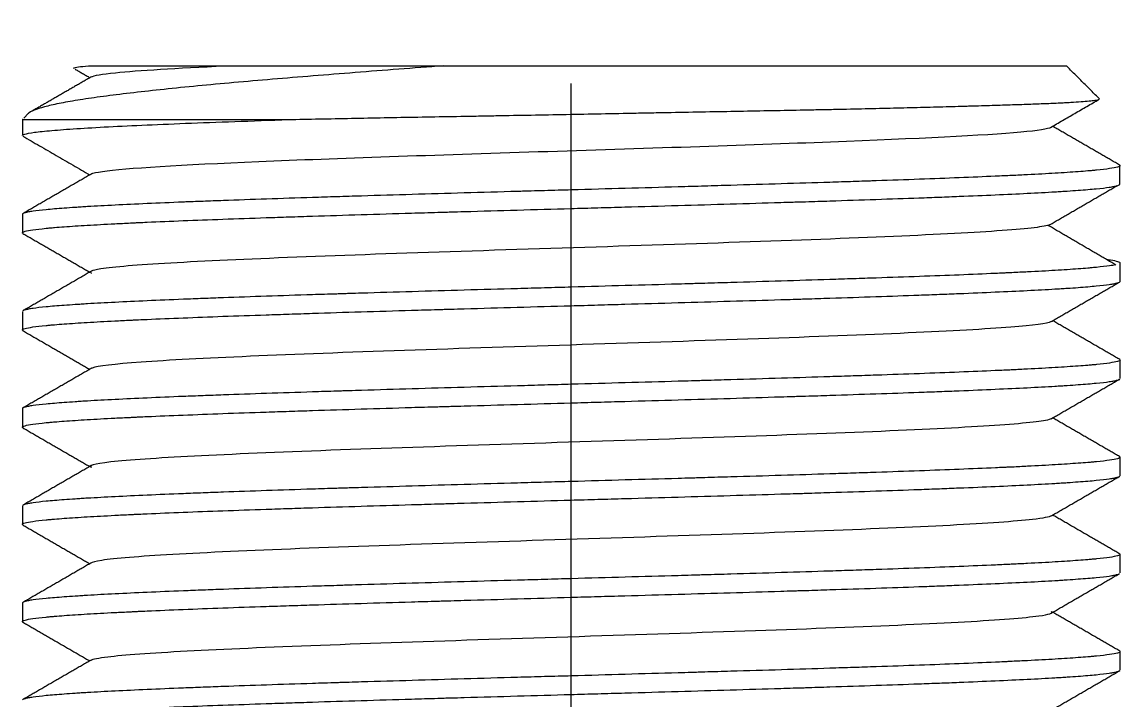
# Model space of a CAD drawing. Header units: millimetres. Extents: x 17655 to 18496, y 1152 to 1747.
# Drawn here: x 17805.51 to 17826.02, y 1493.1 to 1505.75 of the extents above; entities that cross this region are included whole.
import ezdxf

# ---------------------------------------------------------------- set-up
doc = ezdxf.new("R2010")
doc.units = ezdxf.units.MM
doc.linetypes.add('CENTERX2', pattern=[20.32, 12.7, -2.54, 2.54, -2.54])
doc.layers.add('CENTER', color=1, linetype='CENTERX2')

msp = doc.modelspace()

# ---------------------------------------------------------------- linework, layer by layer
for p, q in [((17805.639, 1504.051), (17805.547, 1503.959)), ((17805.522, 1503.934), (17805.522, 1503.634))]:
    msp.add_line(p, q)
for points, knots in [([(17813.379, 1504.935), (17813.101, 1504.914), (17812.548, 1504.872), (17811.735, 1504.81), (17810.946, 1504.747), (17810.187, 1504.685), (17809.466, 1504.622), (17808.788, 1504.56), (17808.161, 1504.497), (17807.591, 1504.435), (17807.083, 1504.372), (17806.642, 1504.31), (17806.274, 1504.247), (17805.981, 1504.185), (17805.768, 1504.122), (17805.668, 1504.074), (17805.635, 1504.047), (17805.628, 1504.04)], [0, 0, 0, 0, 0.069904, 0.139809, 0.209713, 0.279618, 0.349522, 0.419427, 0.489331, 0.559235, 0.62914, 0.699044, 0.768949, 0.838853, 0.908757, 0.978662, 1, 1, 1, 1]), ([(17806.481, 1504.888), (17806.479, 1504.891), (17806.48, 1504.894), (17806.497, 1504.903), (17806.525, 1504.909), (17806.616, 1504.922), (17806.678, 1504.929), (17806.757, 1504.935)], [0, 0, 0, 0, 0.188482, 0.188482, 0.594241, 0.594241, 1, 1, 1, 1]), ([(17806.757, 1504.935), (17806.871, 1504.935), (17807.01, 1504.935), (17807.258, 1504.935), (17807.435, 1504.935), (17807.638, 1504.935), (17807.799, 1504.935), (17807.882, 1504.935), (17807.969, 1504.935), (17808.028, 1504.935), (17808.057, 1504.935), (17808.207, 1504.935), (17808.458, 1504.935), (17808.866, 1504.935), (17809.159, 1504.935), (17809.311, 1504.935)], [0, 0, 0, 0, 0.25, 0.25, 0.375, 0.5, 0.5, 0.5625, 0.59375, 0.59375, 0.625, 0.625, 0.75, 0.875, 1, 1, 1, 1]), ([(17806.809, 1504.73), (17806.854, 1504.756), (17807.252, 1504.825), (17808.393, 1504.893), (17809.309, 1504.936)], [0, 0, 0, 0, 0.379028, 1, 1, 1, 1]), ([(17809.309, 1504.935), (17809.58, 1504.935), (17809.87, 1504.935), (17810.331, 1504.935), (17810.647, 1504.935), (17810.981, 1504.935), (17811.238, 1504.935), (17811.369, 1504.935), (17811.501, 1504.935), (17811.591, 1504.935), (17811.635, 1504.935), (17811.861, 1504.935), (17812.044, 1504.935), (17812.415, 1504.935), (17812.793, 1504.935), (17813.182, 1504.935), (17813.379, 1504.935)], [0, 0, 0, 0, 0.25, 0.25, 0.375, 0.5, 0.5, 0.5625, 0.59375, 0.59375, 0.625, 0.625, 0.75, 0.75, 0.875, 1, 1, 1, 1]), ([(17810.629, 1503.936), (17810.822, 1503.94), (17811.215, 1503.948), (17811.617, 1503.956), (17812.227, 1503.968), (17812.642, 1503.976), (17813.28, 1503.987), (17813.495, 1503.991), (17813.821, 1503.996), (17813.93, 1503.998), (17814.149, 1504.002), (17814.258, 1504.004), (17814.804, 1504.014), (17815.241, 1504.022), (17815.897, 1504.034), (17816.334, 1504.042), (17816.771, 1504.05), (17817.098, 1504.057), (17817.207, 1504.059), (17817.371, 1504.062), (17817.426, 1504.063), (17817.534, 1504.065), (17817.805, 1504.07), (17818.286, 1504.079), (17818.913, 1504.091), (17819.526, 1504.102), (17819.924, 1504.11), (17820.22, 1504.116), (17820.318, 1504.118), (17820.464, 1504.12), (17820.512, 1504.121), (17820.609, 1504.123), (17820.657, 1504.124), (17821.086, 1504.133), (17821.449, 1504.141), (17821.966, 1504.154), (17822.301, 1504.162), (17822.619, 1504.17), (17822.85, 1504.177), (17822.964, 1504.18), (17823.076, 1504.183), (17823.149, 1504.185), (17823.186, 1504.186), (17823.367, 1504.191), (17823.643, 1504.199), (17824.021, 1504.211), (17824.363, 1504.223), (17824.667, 1504.234), (17824.846, 1504.242), (17824.949, 1504.247), (17824.969, 1504.248), (17825.009, 1504.25), (17825.066, 1504.253), (17825.12, 1504.256), (17825.222, 1504.262), (17825.343, 1504.271), (17825.483, 1504.283), (17825.58, 1504.296), (17825.616, 1504.304), (17825.629, 1504.309), (17825.632, 1504.31), (17825.633, 1504.311)], [0, 0, 0, 0, 0.032015, 0.064031, 0.064031, 0.128062, 0.128062, 0.160077, 0.160077, 0.176085, 0.176085, 0.192092, 0.192092, 0.256123, 0.256123, 0.288138, 0.320154, 0.320154, 0.336161, 0.336161, 0.344165, 0.344165, 0.352169, 0.384185, 0.4162, 0.448215, 0.480231, 0.480231, 0.496238, 0.496238, 0.504242, 0.504242, 0.512246, 0.512246, 0.576277, 0.576277, 0.608292, 0.640308, 0.640308, 0.656315, 0.664319, 0.664319, 0.672323, 0.672323, 0.704338, 0.736354, 0.768369, 0.800384, 0.8324, 0.8324, 0.840404, 0.840404, 0.848407, 0.864415, 0.864415, 0.896431, 0.928446, 0.960461, 0.992477, 0.992477, 1, 1, 1, 1]), ([(17805.522, 1503.634), (17805.522, 1503.643), (17805.537, 1503.652), (17805.602, 1503.672), (17805.664, 1503.684), (17805.834, 1503.707), (17805.943, 1503.718), (17806.207, 1503.741), (17806.362, 1503.752), (17806.715, 1503.775), (17806.914, 1503.787), (17807.352, 1503.81), (17807.592, 1503.821), (17808.109, 1503.844), (17808.386, 1503.856), (17808.974, 1503.879), (17809.285, 1503.89), (17809.936, 1503.913), (17810.276, 1503.925), (17810.628, 1503.936)], [0, 0, 0, 0, 0.087384, 0.087384, 0.201461, 0.201461, 0.315538, 0.315538, 0.429615, 0.429615, 0.543692, 0.543692, 0.657769, 0.657769, 0.771846, 0.771846, 0.885923, 0.885923, 1, 1, 1, 1]), ([(17806.811, 1502.918), (17806.84, 1502.934), (17807.178, 1503.011), (17809.531, 1503.15), (17815.115, 1503.334), (17820.958, 1503.519), (17824.099, 1503.671), (17824.683, 1503.762), (17824.735, 1503.792)], [0, 0, 0, 0, 0.054454, 0.265557, 0.476659, 0.687762, 0.898864, 1, 1, 1, 1]), ([(17826.022, 1503.073), (17826.022, 1503.064), (17826.006, 1503.054), (17825.94, 1503.035), (17825.891, 1503.026), (17825.761, 1503.007), (17825.679, 1502.997), (17825.557, 1502.986), (17825.532, 1502.983), (17825.492, 1502.98), (17825.478, 1502.978), (17825.451, 1502.976), (17825.381, 1502.97), (17825.305, 1502.964), (17825.112, 1502.95), (17824.826, 1502.931), (17824.482, 1502.912), (17824.203, 1502.898), (17824.106, 1502.893), (17823.955, 1502.886), (17823.904, 1502.884), (17823.8, 1502.879), (17823.747, 1502.877), (17823.48, 1502.865), (17823.255, 1502.856), (17822.783, 1502.837), (17822.535, 1502.827), (17822.019, 1502.808), (17821.749, 1502.799), (17821.433, 1502.788), (17821.397, 1502.787), (17821.327, 1502.785), (17821.22, 1502.781), (17820.969, 1502.773), (17820.75, 1502.766), (17820.307, 1502.752), (17819.704, 1502.733), (17819.074, 1502.714), (17818.592, 1502.7), (17818.429, 1502.695), (17818.183, 1502.688), (17818.101, 1502.685), (17817.936, 1502.681), (17817.854, 1502.678), (17817.442, 1502.666), (17817.111, 1502.657), (17816.447, 1502.638), (17816.113, 1502.629), (17815.611, 1502.614), (17815.444, 1502.61), (17815.192, 1502.603), (17815.066, 1502.599), (17814.939, 1502.596), (17814.855, 1502.593), (17814.813, 1502.592), (17814.434, 1502.581), (17814.102, 1502.572), (17813.446, 1502.553), (17813.122, 1502.543), (17812.483, 1502.525), (17812.168, 1502.515), (17811.779, 1502.503), (17811.702, 1502.501), (17811.547, 1502.496), (17811.47, 1502.494), (17811.241, 1502.487), (17811.091, 1502.482), (17810.647, 1502.468), (17810.36, 1502.458), (17809.805, 1502.439), (17809.536, 1502.43), (17809.148, 1502.416), (17809.021, 1502.411), (17808.833, 1502.404), (17808.771, 1502.402), (17808.68, 1502.398), (17808.649, 1502.397), (17808.588, 1502.395), (17808.318, 1502.384), (17808.064, 1502.373), (17807.64, 1502.354), (17807.441, 1502.345), (17807.07, 1502.326), (17806.897, 1502.317), (17806.698, 1502.305), (17806.659, 1502.302), (17806.583, 1502.298), (17806.546, 1502.295), (17806.437, 1502.288), (17806.369, 1502.283), (17806.176, 1502.269), (17805.951, 1502.25), (17805.788, 1502.231), (17805.689, 1502.217), (17805.66, 1502.213), (17805.623, 1502.206), (17805.611, 1502.203), (17805.59, 1502.198), (17805.581, 1502.196), (17805.539, 1502.184), (17805.522, 1502.175), (17805.522, 1502.165)], [0, 0, 0, 0, 0.03125, 0.03125, 0.0625, 0.0625, 0.09375, 0.09375, 0.101562, 0.101562, 0.105469, 0.105469, 0.109375, 0.125, 0.125, 0.15625, 0.1875, 0.1875, 0.203125, 0.203125, 0.210938, 0.210938, 0.21875, 0.21875, 0.25, 0.25, 0.28125, 0.28125, 0.3125, 0.3125, 0.316406, 0.316406, 0.320313, 0.328125, 0.34375, 0.34375, 0.375, 0.40625, 0.40625, 0.421875, 0.421875, 0.429688, 0.429688, 0.4375, 0.4375, 0.46875, 0.46875, 0.5, 0.5, 0.515625, 0.515625, 0.523438, 0.527344, 0.527344, 0.53125, 0.53125, 0.5625, 0.5625, 0.59375, 0.59375, 0.625, 0.625, 0.632813, 0.632813, 0.640625, 0.640625, 0.65625, 0.65625, 0.6875, 0.6875, 0.71875, 0.71875, 0.734375, 0.734375, 0.742188, 0.742188, 0.746094, 0.746094, 0.75, 0.78125, 0.78125, 0.8125, 0.8125, 0.84375, 0.84375, 0.851563, 0.851563, 0.859375, 0.859375, 0.875, 0.875, 0.90625, 0.9375, 0.9375, 0.953125, 0.953125, 0.960938, 0.960938, 0.96875, 0.96875, 1, 1, 1, 1]), ([(17805.522, 1501.819), (17805.522, 1501.829), (17805.539, 1501.838), (17805.605, 1501.857), (17805.654, 1501.866), (17805.784, 1501.885), (17805.866, 1501.894), (17805.988, 1501.906), (17806.013, 1501.909), (17806.053, 1501.912), (17806.067, 1501.914), (17806.094, 1501.916), (17806.164, 1501.922), (17806.24, 1501.928), (17806.433, 1501.942), (17806.719, 1501.961), (17807.062, 1501.979), (17807.342, 1501.994), (17807.439, 1501.998), (17807.565, 1502.004), (17807.59, 1502.006), (17807.641, 1502.008), (17807.667, 1502.009), (17807.745, 1502.013), (17807.798, 1502.015), (17808.065, 1502.027), (17808.29, 1502.037), (17808.762, 1502.055), (17809.009, 1502.065), (17809.526, 1502.083), (17809.796, 1502.093), (17810.147, 1502.105), (17810.218, 1502.107), (17810.361, 1502.112), (17810.576, 1502.119), (17810.795, 1502.126), (17811.238, 1502.141), (17811.841, 1502.159), (17812.471, 1502.178), (17812.953, 1502.192), (17813.115, 1502.197), (17813.32, 1502.203), (17813.362, 1502.204), (17813.444, 1502.206), (17813.567, 1502.21), (17813.691, 1502.214), (17814.103, 1502.226), (17814.434, 1502.235), (17815.098, 1502.254), (17815.432, 1502.263), (17815.934, 1502.278), (17816.101, 1502.282), (17816.353, 1502.289), (17816.437, 1502.292), (17816.605, 1502.296), (17816.689, 1502.299), (17817.11, 1502.311), (17817.443, 1502.32), (17818.099, 1502.339), (17818.423, 1502.349), (17819.062, 1502.367), (17819.377, 1502.377), (17819.765, 1502.389), (17819.882, 1502.392), (17819.997, 1502.396), (17820.074, 1502.398), (17820.113, 1502.399), (17820.304, 1502.405), (17820.454, 1502.41), (17820.898, 1502.424), (17821.185, 1502.434), (17821.74, 1502.453), (17822.009, 1502.462), (17822.397, 1502.476), (17822.524, 1502.481), (17822.712, 1502.488), (17822.773, 1502.49), (17822.896, 1502.495), (17822.957, 1502.498), (17823.255, 1502.509), (17823.481, 1502.519), (17823.905, 1502.537), (17824.104, 1502.547), (17824.475, 1502.566), (17824.648, 1502.575), (17824.847, 1502.587), (17824.886, 1502.59), (17824.943, 1502.593), (17824.962, 1502.594), (17824.999, 1502.597), (17825.091, 1502.603), (17825.176, 1502.609), (17825.369, 1502.623), (17825.481, 1502.632), (17825.676, 1502.651), (17825.757, 1502.66), (17825.856, 1502.675), (17825.885, 1502.679), (17825.922, 1502.687), (17825.934, 1502.689), (17825.955, 1502.694), (17825.964, 1502.696), (17826.006, 1502.708), (17826.022, 1502.717), (17826.022, 1502.727)], [0, 0, 0, 0, 0.03125, 0.03125, 0.0625, 0.0625, 0.09375, 0.09375, 0.101562, 0.101562, 0.105469, 0.105469, 0.109375, 0.125, 0.125, 0.15625, 0.1875, 0.1875, 0.203125, 0.203125, 0.207031, 0.207031, 0.210937, 0.210937, 0.21875, 0.21875, 0.25, 0.25, 0.28125, 0.28125, 0.3125, 0.3125, 0.320312, 0.320312, 0.328125, 0.34375, 0.34375, 0.375, 0.40625, 0.40625, 0.421875, 0.421875, 0.425781, 0.425781, 0.429687, 0.4375, 0.4375, 0.46875, 0.46875, 0.5, 0.5, 0.515625, 0.515625, 0.523437, 0.523437, 0.53125, 0.53125, 0.5625, 0.5625, 0.59375, 0.59375, 0.625, 0.625, 0.632812, 0.636719, 0.636719, 0.640625, 0.640625, 0.65625, 0.65625, 0.6875, 0.6875, 0.71875, 0.71875, 0.734375, 0.734375, 0.742187, 0.742187, 0.75, 0.75, 0.78125, 0.78125, 0.8125, 0.8125, 0.84375, 0.84375, 0.851562, 0.851562, 0.855469, 0.855469, 0.859375, 0.875, 0.875, 0.90625, 0.90625, 0.9375, 0.9375, 0.953125, 0.953125, 0.960937, 0.960937, 0.96875, 0.96875, 1, 1, 1, 1]), ([(17824.693, 1501.96), (17824.632, 1501.943), (17824.294, 1501.889), (17822.972, 1501.799), (17820.363, 1501.69), (17817.11, 1501.581), (17813.669, 1501.472), (17810.523, 1501.363), (17808.114, 1501.254), (17807.053, 1501.168), (17806.841, 1501.118), (17806.813, 1501.104)], [0, 0, 0, 0, 0.061015, 0.188186, 0.315356, 0.442527, 0.569697, 0.696868, 0.824038, 0.951209, 1, 1, 1, 1]), ([(17825.774, 1501.323), (17825.799, 1501.319), (17825.887, 1501.307), (17825.948, 1501.295), (17825.992, 1501.282), (17826.004, 1501.277), (17826.019, 1501.268), (17826.023, 1501.264), (17826.023, 1501.259)], [0, 0, 0, 0, 0.156229, 0.578114, 0.578114, 0.789057, 0.789057, 1, 1, 1, 1]), ([(17825.939, 1501.222), (17825.909, 1501.215), (17825.871, 1501.209), (17825.761, 1501.193), (17825.679, 1501.184), (17825.557, 1501.172), (17825.532, 1501.169), (17825.492, 1501.166), (17825.478, 1501.165), (17825.451, 1501.162), (17825.381, 1501.156), (17825.305, 1501.15), (17825.112, 1501.136), (17824.826, 1501.117), (17824.483, 1501.098), (17824.203, 1501.084), (17824.106, 1501.079), (17823.98, 1501.074), (17823.955, 1501.072), (17823.904, 1501.07), (17823.878, 1501.069), (17823.8, 1501.065), (17823.747, 1501.063), (17823.48, 1501.051), (17823.255, 1501.041), (17822.783, 1501.022), (17822.536, 1501.013), (17822.019, 1500.994), (17821.749, 1500.985), (17821.398, 1500.973), (17821.327, 1500.971), (17821.184, 1500.966), (17821.113, 1500.964), (17820.896, 1500.956), (17820.75, 1500.952), (17820.307, 1500.937), (17819.704, 1500.918), (17819.074, 1500.9), (17818.592, 1500.885), (17818.43, 1500.881), (17818.225, 1500.875), (17818.183, 1500.874), (17818.101, 1500.871), (17817.978, 1500.868), (17817.854, 1500.864), (17817.442, 1500.852), (17817.111, 1500.843), (17816.447, 1500.824), (17816.113, 1500.815), (17815.611, 1500.8), (17815.444, 1500.796), (17815.192, 1500.788), (17815.108, 1500.786), (17814.94, 1500.781), (17814.856, 1500.779), (17814.435, 1500.767), (17814.102, 1500.758), (17813.446, 1500.739), (17813.122, 1500.73), (17812.483, 1500.711), (17812.168, 1500.701), (17811.78, 1500.689), (17811.663, 1500.686), (17811.548, 1500.682), (17811.471, 1500.68), (17811.432, 1500.678), (17811.241, 1500.672), (17811.091, 1500.668), (17810.647, 1500.654), (17810.36, 1500.644), (17809.805, 1500.626), (17809.536, 1500.616), (17809.148, 1500.602), (17809.021, 1500.597), (17808.833, 1500.59), (17808.772, 1500.587), (17808.649, 1500.583), (17808.588, 1500.58), (17808.29, 1500.568), (17808.064, 1500.559), (17807.64, 1500.54), (17807.441, 1500.531), (17807.07, 1500.512), (17806.897, 1500.503), (17806.698, 1500.491), (17806.659, 1500.488), (17806.602, 1500.485), (17806.583, 1500.483), (17806.546, 1500.481), (17806.454, 1500.475), (17806.369, 1500.469), (17806.176, 1500.455), (17806.064, 1500.446), (17805.869, 1500.427), (17805.788, 1500.418), (17805.689, 1500.404), (17805.66, 1500.399), (17805.623, 1500.392), (17805.611, 1500.389), (17805.59, 1500.384), (17805.581, 1500.382), (17805.559, 1500.376), (17805.548, 1500.372), (17805.54, 1500.368)], [0, 0, 0, 0, 0.023184, 0.023184, 0.0564, 0.0564, 0.064704, 0.064704, 0.068856, 0.068856, 0.073008, 0.089615, 0.089615, 0.122831, 0.156046, 0.156046, 0.172654, 0.172654, 0.176806, 0.176806, 0.180958, 0.180958, 0.189262, 0.189262, 0.222477, 0.222477, 0.255692, 0.255692, 0.288908, 0.288908, 0.297212, 0.297212, 0.305516, 0.305516, 0.322123, 0.322123, 0.355339, 0.388554, 0.388554, 0.405162, 0.405162, 0.409314, 0.409314, 0.413466, 0.421769, 0.421769, 0.454985, 0.454985, 0.4882, 0.4882, 0.504808, 0.504808, 0.513112, 0.513112, 0.521416, 0.521416, 0.554631, 0.554631, 0.587847, 0.587847, 0.621062, 0.621062, 0.629366, 0.633518, 0.633518, 0.63767, 0.63767, 0.654277, 0.654277, 0.687493, 0.687493, 0.720708, 0.720708, 0.737316, 0.737316, 0.74562, 0.74562, 0.753924, 0.753924, 0.787139, 0.787139, 0.820354, 0.820354, 0.85357, 0.85357, 0.861874, 0.861874, 0.866026, 0.866026, 0.870178, 0.886785, 0.886785, 0.920001, 0.920001, 0.953216, 0.953216, 0.969824, 0.969824, 0.978128, 0.978128, 0.986432, 0.986432, 1, 1, 1, 1]), ([(17805.523, 1500.005), (17805.523, 1500.014), (17805.539, 1500.024), (17805.605, 1500.043), (17805.654, 1500.052), (17805.784, 1500.071), (17805.866, 1500.081), (17805.988, 1500.092), (17806.013, 1500.095), (17806.053, 1500.098), (17806.067, 1500.1), (17806.094, 1500.102), (17806.164, 1500.108), (17806.24, 1500.114), (17806.433, 1500.128), (17806.576, 1500.137), (17806.891, 1500.156), (17807.062, 1500.166), (17807.342, 1500.18), (17807.439, 1500.185), (17807.565, 1500.191), (17807.59, 1500.192), (17807.641, 1500.194), (17807.667, 1500.195), (17807.745, 1500.199), (17807.798, 1500.201), (17808.065, 1500.213), (17808.29, 1500.222), (17808.762, 1500.241), (17809.01, 1500.251), (17809.526, 1500.27), (17809.796, 1500.279), (17810.147, 1500.291), (17810.218, 1500.293), (17810.361, 1500.298), (17810.576, 1500.305), (17810.795, 1500.312), (17811.238, 1500.327), (17811.54, 1500.336), (17812.156, 1500.355), (17812.471, 1500.364), (17812.953, 1500.378), (17813.115, 1500.383), (17813.321, 1500.389), (17813.362, 1500.39), (17813.444, 1500.393), (17813.567, 1500.396), (17813.691, 1500.4), (17814.103, 1500.412), (17814.434, 1500.421), (17815.098, 1500.44), (17815.432, 1500.449), (17815.934, 1500.463), (17816.101, 1500.468), (17816.353, 1500.475), (17816.437, 1500.478), (17816.605, 1500.482), (17816.689, 1500.485), (17817.11, 1500.497), (17817.443, 1500.506), (17818.099, 1500.525), (17818.423, 1500.535), (17819.062, 1500.553), (17819.377, 1500.563), (17819.766, 1500.574), (17819.882, 1500.578), (17819.997, 1500.582), (17820.074, 1500.584), (17820.113, 1500.585), (17820.304, 1500.591), (17820.454, 1500.596), (17820.898, 1500.61), (17821.472, 1500.629), (17822.009, 1500.648), (17822.397, 1500.662), (17822.524, 1500.667), (17822.712, 1500.674), (17822.773, 1500.676), (17822.896, 1500.681), (17822.957, 1500.683), (17823.255, 1500.695), (17823.481, 1500.705), (17823.905, 1500.724), (17824.104, 1500.733), (17824.476, 1500.752), (17824.648, 1500.761), (17824.847, 1500.773), (17824.886, 1500.775), (17824.943, 1500.779), (17824.962, 1500.78), (17824.999, 1500.783), (17825.091, 1500.788), (17825.176, 1500.794), (17825.369, 1500.809), (17825.594, 1500.828), (17825.757, 1500.847), (17825.856, 1500.861), (17825.885, 1500.865), (17825.922, 1500.872), (17825.934, 1500.875), (17825.955, 1500.879), (17825.964, 1500.882), (17826.006, 1500.894), (17826.023, 1500.903), (17826.023, 1500.913)], [0, 0, 0, 0, 0.03125, 0.03125, 0.0625, 0.0625, 0.09375, 0.09375, 0.101563, 0.101563, 0.105469, 0.105469, 0.109375, 0.125, 0.125, 0.15625, 0.15625, 0.1875, 0.1875, 0.203125, 0.203125, 0.207031, 0.207031, 0.210938, 0.210938, 0.21875, 0.21875, 0.25, 0.25, 0.28125, 0.28125, 0.3125, 0.3125, 0.320313, 0.320313, 0.328125, 0.34375, 0.34375, 0.375, 0.375, 0.40625, 0.40625, 0.421875, 0.421875, 0.425781, 0.425781, 0.429688, 0.4375, 0.4375, 0.46875, 0.46875, 0.5, 0.5, 0.515625, 0.515625, 0.523438, 0.523438, 0.53125, 0.53125, 0.5625, 0.5625, 0.59375, 0.59375, 0.625, 0.625, 0.632813, 0.636719, 0.636719, 0.640625, 0.640625, 0.65625, 0.65625, 0.6875, 0.71875, 0.71875, 0.734375, 0.734375, 0.742188, 0.742188, 0.75, 0.75, 0.78125, 0.78125, 0.8125, 0.8125, 0.84375, 0.84375, 0.851563, 0.851563, 0.855469, 0.855469, 0.859375, 0.875, 0.875, 0.90625, 0.9375, 0.9375, 0.953125, 0.953125, 0.960938, 0.960938, 0.96875, 0.96875, 1, 1, 1, 1]), ([(17824.734, 1500.161), (17824.667, 1500.127), (17824.139, 1500.056), (17822.217, 1499.949), (17819.352, 1499.841), (17815.984, 1499.732), (17812.587, 1499.623), (17809.637, 1499.514), (17807.548, 1499.405), (17806.891, 1499.328), (17806.809, 1499.288), (17806.803, 1499.284)], [0, 0, 0, 0, 0.116859, 0.241127, 0.365395, 0.489663, 0.613932, 0.7382, 0.862468, 0.986736, 1, 1, 1, 1]), ([(17826.023, 1499.445), (17826.023, 1499.436), (17826.006, 1499.426), (17825.94, 1499.407), (17825.891, 1499.398), (17825.761, 1499.379), (17825.679, 1499.369), (17825.557, 1499.357), (17825.532, 1499.355), (17825.492, 1499.352), (17825.479, 1499.35), (17825.451, 1499.348), (17825.381, 1499.342), (17825.305, 1499.336), (17825.113, 1499.322), (17824.969, 1499.313), (17824.655, 1499.294), (17824.483, 1499.284), (17824.203, 1499.27), (17824.106, 1499.265), (17823.981, 1499.259), (17823.955, 1499.258), (17823.904, 1499.256), (17823.878, 1499.255), (17823.8, 1499.251), (17823.747, 1499.249), (17823.48, 1499.237), (17823.255, 1499.228), (17822.783, 1499.209), (17822.536, 1499.199), (17822.019, 1499.18), (17821.749, 1499.171), (17821.398, 1499.159), (17821.327, 1499.156), (17821.185, 1499.152), (17820.969, 1499.145), (17820.75, 1499.138), (17820.307, 1499.123), (17820.006, 1499.114), (17819.389, 1499.095), (17819.074, 1499.086), (17818.592, 1499.071), (17818.43, 1499.067), (17818.225, 1499.061), (17818.184, 1499.059), (17818.101, 1499.057), (17817.978, 1499.054), (17817.854, 1499.05), (17817.442, 1499.038), (17817.111, 1499.029), (17816.447, 1499.01), (17816.113, 1499.001), (17815.612, 1498.987), (17815.444, 1498.982), (17815.192, 1498.975), (17815.108, 1498.972), (17814.94, 1498.967), (17814.856, 1498.965), (17814.435, 1498.953), (17814.102, 1498.944), (17813.446, 1498.925), (17813.122, 1498.915), (17812.483, 1498.897), (17812.168, 1498.887), (17811.78, 1498.875), (17811.663, 1498.872), (17811.548, 1498.868), (17811.471, 1498.866), (17811.433, 1498.865), (17811.242, 1498.859), (17811.091, 1498.854), (17810.647, 1498.839), (17810.073, 1498.821), (17809.537, 1498.802), (17809.148, 1498.788), (17809.021, 1498.783), (17808.833, 1498.776), (17808.772, 1498.774), (17808.649, 1498.769), (17808.589, 1498.767), (17808.29, 1498.755), (17808.065, 1498.745), (17807.64, 1498.726), (17807.441, 1498.717), (17807.07, 1498.698), (17806.897, 1498.689), (17806.698, 1498.677), (17806.659, 1498.675), (17806.602, 1498.671), (17806.583, 1498.67), (17806.546, 1498.667), (17806.454, 1498.661), (17806.369, 1498.655), (17806.176, 1498.641), (17805.951, 1498.622), (17805.788, 1498.603), (17805.689, 1498.589), (17805.66, 1498.585), (17805.623, 1498.578), (17805.611, 1498.575), (17805.59, 1498.571), (17805.581, 1498.568), (17805.539, 1498.556), (17805.523, 1498.547), (17805.523, 1498.537)], [0, 0, 0, 0, 0.03125, 0.03125, 0.0625, 0.0625, 0.09375, 0.09375, 0.101562, 0.101562, 0.105469, 0.105469, 0.109375, 0.125, 0.125, 0.15625, 0.15625, 0.1875, 0.1875, 0.203125, 0.203125, 0.207031, 0.207031, 0.210938, 0.210938, 0.21875, 0.21875, 0.25, 0.25, 0.28125, 0.28125, 0.3125, 0.3125, 0.320313, 0.320313, 0.328125, 0.34375, 0.34375, 0.375, 0.375, 0.40625, 0.40625, 0.421875, 0.421875, 0.425781, 0.425781, 0.429688, 0.4375, 0.4375, 0.46875, 0.46875, 0.5, 0.5, 0.515625, 0.515625, 0.523438, 0.523438, 0.53125, 0.53125, 0.5625, 0.5625, 0.59375, 0.59375, 0.625, 0.625, 0.632813, 0.636719, 0.636719, 0.640625, 0.640625, 0.65625, 0.65625, 0.6875, 0.71875, 0.71875, 0.734375, 0.734375, 0.742188, 0.742188, 0.75, 0.75, 0.78125, 0.78125, 0.8125, 0.8125, 0.84375, 0.84375, 0.851563, 0.851563, 0.855469, 0.855469, 0.859375, 0.875, 0.875, 0.90625, 0.9375, 0.9375, 0.953125, 0.953125, 0.960938, 0.960938, 0.96875, 0.96875, 1, 1, 1, 1]), ([(17805.523, 1498.191), (17805.523, 1498.2), (17805.539, 1498.21), (17805.605, 1498.229), (17805.654, 1498.238), (17805.785, 1498.257), (17805.866, 1498.266), (17805.988, 1498.278), (17806.013, 1498.281), (17806.053, 1498.284), (17806.067, 1498.285), (17806.094, 1498.288), (17806.164, 1498.294), (17806.24, 1498.3), (17806.433, 1498.314), (17806.719, 1498.333), (17807.063, 1498.352), (17807.342, 1498.366), (17807.439, 1498.371), (17807.565, 1498.376), (17807.59, 1498.378), (17807.641, 1498.38), (17807.667, 1498.381), (17807.745, 1498.385), (17807.798, 1498.387), (17808.065, 1498.399), (17808.29, 1498.408), (17808.762, 1498.427), (17809.01, 1498.437), (17809.526, 1498.456), (17809.796, 1498.465), (17810.147, 1498.477), (17810.218, 1498.479), (17810.361, 1498.484), (17810.576, 1498.491), (17810.795, 1498.498), (17811.238, 1498.512), (17811.54, 1498.522), (17812.156, 1498.541), (17812.471, 1498.55), (17812.953, 1498.565), (17813.116, 1498.569), (17813.321, 1498.575), (17813.362, 1498.576), (17813.444, 1498.579), (17813.567, 1498.582), (17813.691, 1498.586), (17814.103, 1498.598), (17814.434, 1498.607), (17815.099, 1498.626), (17815.432, 1498.635), (17815.934, 1498.65), (17816.101, 1498.654), (17816.353, 1498.661), (17816.437, 1498.664), (17816.605, 1498.669), (17816.69, 1498.671), (17817.111, 1498.683), (17817.443, 1498.692), (17818.099, 1498.711), (17818.423, 1498.72), (17819.062, 1498.739), (17819.377, 1498.749), (17819.766, 1498.761), (17819.882, 1498.764), (17819.997, 1498.768), (17820.074, 1498.77), (17820.113, 1498.771), (17820.304, 1498.777), (17820.454, 1498.782), (17820.898, 1498.796), (17821.185, 1498.806), (17821.74, 1498.824), (17822.009, 1498.834), (17822.397, 1498.848), (17822.524, 1498.853), (17822.712, 1498.86), (17822.774, 1498.862), (17822.896, 1498.867), (17822.957, 1498.87), (17823.255, 1498.881), (17823.481, 1498.891), (17823.905, 1498.91), (17824.104, 1498.919), (17824.476, 1498.938), (17824.648, 1498.947), (17824.847, 1498.959), (17824.886, 1498.961), (17824.943, 1498.965), (17824.962, 1498.966), (17824.999, 1498.969), (17825.091, 1498.975), (17825.176, 1498.981), (17825.369, 1498.995), (17825.594, 1499.014), (17825.757, 1499.032), (17825.856, 1499.046), (17825.885, 1499.051), (17825.922, 1499.058), (17825.934, 1499.061), (17825.955, 1499.065), (17825.964, 1499.068), (17825.989, 1499.075), (17826.002, 1499.08), (17826.01, 1499.085)], [0, 0, 0, 0, 0.031745, 0.031745, 0.06349, 0.06349, 0.095235, 0.095235, 0.103171, 0.103171, 0.107139, 0.107139, 0.111108, 0.12698, 0.12698, 0.158725, 0.19047, 0.19047, 0.206343, 0.206343, 0.210311, 0.210311, 0.214279, 0.214279, 0.222215, 0.222215, 0.25396, 0.25396, 0.285705, 0.285705, 0.31745, 0.31745, 0.325387, 0.325387, 0.333323, 0.349195, 0.349195, 0.38094, 0.38094, 0.412685, 0.412685, 0.428558, 0.428558, 0.432526, 0.432526, 0.436494, 0.44443, 0.44443, 0.476175, 0.476175, 0.507921, 0.507921, 0.523793, 0.523793, 0.531729, 0.531729, 0.539666, 0.539666, 0.571411, 0.571411, 0.603156, 0.603156, 0.634901, 0.634901, 0.642837, 0.646805, 0.646805, 0.650773, 0.650773, 0.666646, 0.666646, 0.698391, 0.698391, 0.730136, 0.730136, 0.746008, 0.746008, 0.753945, 0.753945, 0.761881, 0.761881, 0.793626, 0.793626, 0.825371, 0.825371, 0.857116, 0.857116, 0.865052, 0.865052, 0.86902, 0.86902, 0.872988, 0.888861, 0.888861, 0.920606, 0.952351, 0.952351, 0.968223, 0.968223, 0.97616, 0.97616, 0.984096, 0.984096, 1, 1, 1, 1]), ([(17824.737, 1498.348), (17824.719, 1498.338), (17824.56, 1498.292), (17823.657, 1498.209), (17821.364, 1498.1), (17818.286, 1497.991), (17814.855, 1497.882), (17811.553, 1497.773), (17808.844, 1497.664), (17807.106, 1497.555), (17806.745, 1497.48), (17806.807, 1497.441), (17806.812, 1497.438)], [0, 0, 0, 0, 0.033825, 0.153475, 0.273125, 0.392776, 0.512426, 0.632076, 0.751726, 0.871377, 0.991027, 1, 1, 1, 1]), ([(17826.023, 1497.631), (17826.023, 1497.621), (17826.006, 1497.612), (17825.94, 1497.593), (17825.891, 1497.584), (17825.761, 1497.565), (17825.68, 1497.555), (17825.557, 1497.543), (17825.532, 1497.541), (17825.492, 1497.537), (17825.479, 1497.536), (17825.451, 1497.534), (17825.381, 1497.528), (17825.305, 1497.522), (17825.113, 1497.508), (17824.97, 1497.499), (17824.655, 1497.48), (17824.483, 1497.47), (17824.203, 1497.456), (17824.106, 1497.451), (17823.981, 1497.445), (17823.955, 1497.444), (17823.904, 1497.442), (17823.878, 1497.441), (17823.8, 1497.437), (17823.748, 1497.435), (17823.48, 1497.423), (17823.255, 1497.413), (17822.783, 1497.395), (17822.536, 1497.385), (17822.019, 1497.367), (17821.749, 1497.357), (17821.398, 1497.345), (17821.327, 1497.343), (17821.185, 1497.338), (17820.969, 1497.331), (17820.75, 1497.323), (17820.307, 1497.309), (17819.704, 1497.29), (17819.074, 1497.272), (17818.592, 1497.258), (17818.43, 1497.253), (17818.225, 1497.247), (17818.184, 1497.246), (17818.101, 1497.243), (17817.978, 1497.24), (17817.854, 1497.236), (17817.442, 1497.224), (17817.111, 1497.215), (17816.447, 1497.196), (17816.113, 1497.186), (17815.612, 1497.172), (17815.444, 1497.168), (17815.192, 1497.161), (17815.108, 1497.158), (17814.94, 1497.154), (17814.856, 1497.151), (17814.435, 1497.139), (17814.102, 1497.13), (17813.446, 1497.111), (17813.123, 1497.101), (17812.484, 1497.082), (17812.168, 1497.073), (17811.78, 1497.061), (17811.663, 1497.058), (17811.548, 1497.054), (17811.471, 1497.052), (17811.433, 1497.051), (17811.242, 1497.045), (17811.091, 1497.04), (17810.647, 1497.026), (17810.073, 1497.007), (17809.537, 1496.988), (17809.148, 1496.974), (17809.021, 1496.969), (17808.834, 1496.962), (17808.772, 1496.96), (17808.649, 1496.955), (17808.589, 1496.952), (17808.29, 1496.941), (17808.065, 1496.931), (17807.64, 1496.912), (17807.441, 1496.903), (17807.07, 1496.884), (17806.897, 1496.874), (17806.698, 1496.863), (17806.659, 1496.86), (17806.602, 1496.857), (17806.583, 1496.856), (17806.546, 1496.853), (17806.455, 1496.847), (17806.369, 1496.841), (17806.177, 1496.827), (17806.064, 1496.818), (17805.87, 1496.799), (17805.788, 1496.789), (17805.689, 1496.775), (17805.66, 1496.77), (17805.623, 1496.763), (17805.611, 1496.761), (17805.591, 1496.756), (17805.581, 1496.754), (17805.556, 1496.747), (17805.543, 1496.742), (17805.535, 1496.737)], [0, 0, 0, 0, 0.031738, 0.031738, 0.063476, 0.063476, 0.095214, 0.095214, 0.103148, 0.103148, 0.107116, 0.107116, 0.111083, 0.126952, 0.126952, 0.15869, 0.15869, 0.190428, 0.190428, 0.206297, 0.206297, 0.210264, 0.210264, 0.214231, 0.214231, 0.222166, 0.222166, 0.253904, 0.253904, 0.285642, 0.285642, 0.31738, 0.31738, 0.325314, 0.325314, 0.333249, 0.349118, 0.349118, 0.380856, 0.412594, 0.412594, 0.428463, 0.428463, 0.43243, 0.43243, 0.436397, 0.444332, 0.444332, 0.47607, 0.47607, 0.507808, 0.507808, 0.523677, 0.523677, 0.531611, 0.531611, 0.539545, 0.539545, 0.571283, 0.571283, 0.603021, 0.603021, 0.634759, 0.634759, 0.642694, 0.646661, 0.646661, 0.650628, 0.650628, 0.666497, 0.666497, 0.698235, 0.729973, 0.729973, 0.745842, 0.745842, 0.753777, 0.753777, 0.761711, 0.761711, 0.793449, 0.793449, 0.825187, 0.825187, 0.856925, 0.856925, 0.86486, 0.86486, 0.868827, 0.868827, 0.872794, 0.888663, 0.888663, 0.920401, 0.920401, 0.952139, 0.952139, 0.968008, 0.968008, 0.975943, 0.975943, 0.983877, 0.983877, 1, 1, 1, 1]), ([(17805.523, 1496.377), (17805.523, 1496.387), (17805.539, 1496.396), (17805.605, 1496.415), (17805.654, 1496.424), (17805.785, 1496.443), (17805.866, 1496.452), (17805.988, 1496.464), (17806.013, 1496.467), (17806.053, 1496.47), (17806.067, 1496.472), (17806.094, 1496.474), (17806.164, 1496.48), (17806.24, 1496.486), (17806.433, 1496.5), (17806.719, 1496.519), (17807.063, 1496.537), (17807.342, 1496.552), (17807.439, 1496.556), (17807.565, 1496.562), (17807.59, 1496.564), (17807.641, 1496.566), (17807.667, 1496.567), (17807.745, 1496.571), (17807.798, 1496.573), (17808.065, 1496.585), (17808.29, 1496.595), (17808.762, 1496.613), (17809.01, 1496.623), (17809.526, 1496.641), (17809.796, 1496.651), (17810.147, 1496.663), (17810.218, 1496.665), (17810.361, 1496.67), (17810.576, 1496.677), (17810.795, 1496.684), (17811.238, 1496.699), (17811.842, 1496.717), (17812.471, 1496.736), (17812.953, 1496.75), (17813.116, 1496.755), (17813.321, 1496.761), (17813.362, 1496.762), (17813.444, 1496.764), (17813.567, 1496.768), (17813.691, 1496.772), (17814.103, 1496.784), (17814.434, 1496.793), (17815.099, 1496.812), (17815.432, 1496.821), (17815.934, 1496.836), (17816.101, 1496.84), (17816.353, 1496.847), (17816.437, 1496.85), (17816.605, 1496.854), (17816.69, 1496.857), (17817.111, 1496.869), (17817.443, 1496.878), (17818.099, 1496.897), (17818.423, 1496.907), (17819.062, 1496.925), (17819.377, 1496.935), (17819.766, 1496.947), (17819.882, 1496.95), (17819.997, 1496.954), (17820.074, 1496.956), (17820.113, 1496.957), (17820.304, 1496.963), (17820.454, 1496.968), (17820.898, 1496.982), (17821.185, 1496.991), (17821.74, 1497.01), (17822.009, 1497.02), (17822.397, 1497.034), (17822.525, 1497.039), (17822.712, 1497.046), (17822.774, 1497.048), (17822.896, 1497.053), (17822.957, 1497.056), (17823.255, 1497.067), (17823.481, 1497.077), (17823.905, 1497.095), (17824.104, 1497.105), (17824.476, 1497.124), (17824.648, 1497.133), (17824.847, 1497.145), (17824.886, 1497.148), (17824.943, 1497.151), (17824.962, 1497.152), (17824.999, 1497.155), (17825.091, 1497.161), (17825.176, 1497.167), (17825.369, 1497.181), (17825.482, 1497.19), (17825.676, 1497.209), (17825.757, 1497.218), (17825.856, 1497.233), (17825.885, 1497.237), (17825.922, 1497.245), (17825.934, 1497.247), (17825.955, 1497.252), (17825.964, 1497.254), (17825.992, 1497.262), (17826.006, 1497.268), (17826.014, 1497.273)], [0, 0, 0, 0, 0.031653, 0.031653, 0.063305, 0.063305, 0.094958, 0.094958, 0.102871, 0.102871, 0.106827, 0.106827, 0.110784, 0.12661, 0.12661, 0.158263, 0.189916, 0.189916, 0.205742, 0.205742, 0.209698, 0.209698, 0.213655, 0.213655, 0.221568, 0.221568, 0.253221, 0.253221, 0.284873, 0.284873, 0.316526, 0.316526, 0.324439, 0.324439, 0.332352, 0.348178, 0.348178, 0.379831, 0.411484, 0.411484, 0.42731, 0.42731, 0.431267, 0.431267, 0.435223, 0.443136, 0.443136, 0.474789, 0.474789, 0.506441, 0.506441, 0.522268, 0.522268, 0.530181, 0.530181, 0.538094, 0.538094, 0.569747, 0.569747, 0.601399, 0.601399, 0.633052, 0.633052, 0.640965, 0.644922, 0.644922, 0.648878, 0.648878, 0.664704, 0.664704, 0.696357, 0.696357, 0.72801, 0.72801, 0.743836, 0.743836, 0.751749, 0.751749, 0.759662, 0.759662, 0.791315, 0.791315, 0.822967, 0.822967, 0.85462, 0.85462, 0.862533, 0.862533, 0.86649, 0.86649, 0.870446, 0.886273, 0.886273, 0.917925, 0.917925, 0.949578, 0.949578, 0.965404, 0.965404, 0.973317, 0.973317, 0.98123, 0.98123, 1, 1, 1, 1]), ([(17824.742, 1496.537), (17824.708, 1496.514), (17824.402, 1496.455), (17823.018, 1496.359), (17820.427, 1496.25), (17817.183, 1496.141), (17813.741, 1496.033), (17810.584, 1495.924), (17808.155, 1495.815), (17807.032, 1495.725), (17806.821, 1495.671), (17806.801, 1495.654)], [0, 0, 0, 0, 0.078456, 0.201709, 0.324961, 0.448213, 0.571465, 0.694717, 0.817969, 0.941221, 1, 1, 1, 1]), ([(17826.023, 1495.817), (17826.023, 1495.807), (17826.006, 1495.798), (17825.94, 1495.779), (17825.891, 1495.77), (17825.761, 1495.751), (17825.68, 1495.742), (17825.557, 1495.73), (17825.532, 1495.727), (17825.492, 1495.724), (17825.479, 1495.723), (17825.451, 1495.72), (17825.381, 1495.714), (17825.305, 1495.708), (17825.113, 1495.694), (17824.827, 1495.675), (17824.483, 1495.656), (17824.203, 1495.642), (17824.106, 1495.638), (17823.981, 1495.632), (17823.955, 1495.63), (17823.904, 1495.628), (17823.878, 1495.627), (17823.8, 1495.623), (17823.748, 1495.621), (17823.48, 1495.609), (17823.255, 1495.599), (17822.783, 1495.58), (17822.536, 1495.571), (17822.019, 1495.552), (17821.75, 1495.543), (17821.398, 1495.531), (17821.327, 1495.529), (17821.185, 1495.524), (17821.113, 1495.522), (17820.896, 1495.514), (17820.75, 1495.51), (17820.308, 1495.495), (17819.704, 1495.476), (17819.074, 1495.458), (17818.592, 1495.443), (17818.43, 1495.439), (17818.225, 1495.433), (17818.184, 1495.432), (17818.101, 1495.429), (17817.978, 1495.426), (17817.855, 1495.422), (17817.442, 1495.41), (17817.111, 1495.401), (17816.447, 1495.382), (17816.114, 1495.373), (17815.612, 1495.358), (17815.444, 1495.354), (17815.192, 1495.346), (17815.108, 1495.344), (17814.94, 1495.339), (17814.856, 1495.337), (17814.435, 1495.325), (17814.103, 1495.316), (17813.446, 1495.297), (17813.123, 1495.288), (17812.484, 1495.269), (17812.168, 1495.259), (17811.78, 1495.247), (17811.664, 1495.244), (17811.548, 1495.24), (17811.471, 1495.238), (17811.433, 1495.236), (17811.242, 1495.23), (17811.091, 1495.226), (17810.647, 1495.212), (17810.36, 1495.202), (17809.805, 1495.184), (17809.537, 1495.174), (17809.148, 1495.16), (17809.021, 1495.155), (17808.834, 1495.148), (17808.772, 1495.145), (17808.649, 1495.141), (17808.589, 1495.138), (17808.29, 1495.126), (17808.065, 1495.117), (17807.64, 1495.098), (17807.441, 1495.089), (17807.07, 1495.07), (17806.897, 1495.061), (17806.698, 1495.049), (17806.659, 1495.046), (17806.602, 1495.043), (17806.583, 1495.041), (17806.546, 1495.039), (17806.455, 1495.033), (17806.369, 1495.027), (17806.177, 1495.013), (17806.064, 1495.004), (17805.87, 1494.985), (17805.788, 1494.976), (17805.689, 1494.962), (17805.66, 1494.957), (17805.623, 1494.95), (17805.612, 1494.947), (17805.591, 1494.942), (17805.581, 1494.94), (17805.55, 1494.931), (17805.535, 1494.924), (17805.528, 1494.918)], [0, 0, 0, 0, 0.031554, 0.031554, 0.063107, 0.063107, 0.094661, 0.094661, 0.10255, 0.10255, 0.106494, 0.106494, 0.110438, 0.126215, 0.126215, 0.157769, 0.189322, 0.189322, 0.205099, 0.205099, 0.209043, 0.209043, 0.212988, 0.212988, 0.220876, 0.220876, 0.25243, 0.25243, 0.283983, 0.283983, 0.315537, 0.315537, 0.323426, 0.323426, 0.331314, 0.331314, 0.347091, 0.347091, 0.378645, 0.410198, 0.410198, 0.425975, 0.425975, 0.429919, 0.429919, 0.433863, 0.441752, 0.441752, 0.473306, 0.473306, 0.504859, 0.504859, 0.520636, 0.520636, 0.528525, 0.528525, 0.536413, 0.536413, 0.567967, 0.567967, 0.59952, 0.59952, 0.631074, 0.631074, 0.638963, 0.642907, 0.642907, 0.646851, 0.646851, 0.662628, 0.662628, 0.694182, 0.694182, 0.725735, 0.725735, 0.741512, 0.741512, 0.749401, 0.749401, 0.757289, 0.757289, 0.788843, 0.788843, 0.820396, 0.820396, 0.85195, 0.85195, 0.859839, 0.859839, 0.863783, 0.863783, 0.867727, 0.883504, 0.883504, 0.915058, 0.915058, 0.946611, 0.946611, 0.962388, 0.962388, 0.970277, 0.970277, 0.978165, 0.978165, 1, 1, 1, 1]), ([(17805.523, 1494.563), (17805.523, 1494.573), (17805.54, 1494.582), (17805.605, 1494.601), (17805.654, 1494.61), (17805.785, 1494.629), (17805.866, 1494.638), (17805.988, 1494.65), (17806.014, 1494.653), (17806.053, 1494.656), (17806.067, 1494.657), (17806.094, 1494.66), (17806.164, 1494.666), (17806.24, 1494.672), (17806.433, 1494.686), (17806.719, 1494.705), (17807.063, 1494.724), (17807.342, 1494.738), (17807.439, 1494.742), (17807.565, 1494.748), (17807.59, 1494.749), (17807.641, 1494.752), (17807.667, 1494.753), (17807.745, 1494.757), (17807.798, 1494.759), (17808.065, 1494.771), (17808.29, 1494.781), (17808.763, 1494.799), (17809.01, 1494.809), (17809.527, 1494.828), (17809.796, 1494.837), (17810.147, 1494.849), (17810.218, 1494.851), (17810.361, 1494.856), (17810.433, 1494.858), (17810.649, 1494.865), (17810.795, 1494.87), (17811.238, 1494.884), (17811.842, 1494.903), (17812.471, 1494.922), (17812.953, 1494.936), (17813.116, 1494.941), (17813.321, 1494.947), (17813.362, 1494.948), (17813.444, 1494.951), (17813.567, 1494.954), (17813.691, 1494.958), (17814.103, 1494.969), (17814.434, 1494.979), (17815.099, 1494.998), (17815.432, 1495.007), (17815.934, 1495.022), (17816.101, 1495.026), (17816.353, 1495.033), (17816.437, 1495.036), (17816.605, 1495.041), (17816.69, 1495.043), (17817.111, 1495.055), (17817.443, 1495.064), (17818.099, 1495.083), (17818.423, 1495.092), (17819.062, 1495.111), (17819.377, 1495.121), (17819.766, 1495.133), (17819.882, 1495.136), (17819.998, 1495.14), (17820.074, 1495.142), (17820.113, 1495.143), (17820.304, 1495.149), (17820.454, 1495.154), (17820.899, 1495.168), (17821.185, 1495.177), (17821.741, 1495.196), (17822.009, 1495.206), (17822.397, 1495.22), (17822.525, 1495.225), (17822.712, 1495.232), (17822.774, 1495.234), (17822.896, 1495.239), (17822.957, 1495.242), (17823.256, 1495.253), (17823.481, 1495.263), (17823.905, 1495.282), (17824.104, 1495.291), (17824.476, 1495.31), (17824.648, 1495.319), (17824.847, 1495.331), (17824.886, 1495.334), (17824.943, 1495.337), (17824.962, 1495.338), (17824.999, 1495.341), (17825.091, 1495.347), (17825.176, 1495.353), (17825.369, 1495.367), (17825.482, 1495.376), (17825.676, 1495.395), (17825.758, 1495.404), (17825.856, 1495.418), (17825.885, 1495.423), (17825.923, 1495.43), (17825.934, 1495.433), (17825.955, 1495.438), (17825.964, 1495.44), (17825.988, 1495.447), (17825.999, 1495.451), (17826.008, 1495.455)], [0, 0, 0, 0, 0.031795, 0.031795, 0.063591, 0.063591, 0.095386, 0.095386, 0.103335, 0.103335, 0.10731, 0.10731, 0.111284, 0.127182, 0.127182, 0.158977, 0.190773, 0.190773, 0.206671, 0.206671, 0.210645, 0.210645, 0.21462, 0.21462, 0.222568, 0.222568, 0.254364, 0.254364, 0.286159, 0.286159, 0.317955, 0.317955, 0.325904, 0.325904, 0.333853, 0.333853, 0.34975, 0.34975, 0.381546, 0.413341, 0.413341, 0.429239, 0.429239, 0.433214, 0.433214, 0.437188, 0.445137, 0.445137, 0.476932, 0.476932, 0.508728, 0.508728, 0.524626, 0.524626, 0.532574, 0.532574, 0.540523, 0.540523, 0.572319, 0.572319, 0.604114, 0.604114, 0.63591, 0.63591, 0.643859, 0.647833, 0.647833, 0.651807, 0.651807, 0.667705, 0.667705, 0.699501, 0.699501, 0.731296, 0.731296, 0.747194, 0.747194, 0.755143, 0.755143, 0.763092, 0.763092, 0.794887, 0.794887, 0.826683, 0.826683, 0.858478, 0.858478, 0.866427, 0.866427, 0.870401, 0.870401, 0.874376, 0.890274, 0.890274, 0.922069, 0.922069, 0.953865, 0.953865, 0.969762, 0.969762, 0.977711, 0.977711, 0.98566, 0.98566, 1, 1, 1, 1]), ([(17806.805, 1493.843), (17806.837, 1493.864), (17807.119, 1493.922), (17808.427, 1494.015), (17810.977, 1494.124), (17814.2, 1494.233), (17817.644, 1494.342), (17820.825, 1494.451), (17823.297, 1494.56), (17824.599, 1494.66), (17824.783, 1494.724), (17824.74, 1494.751)], [0, 0, 0, 0, 0.069972, 0.189857, 0.309742, 0.429627, 0.549512, 0.669396, 0.789281, 0.909166, 1, 1, 1, 1]), ([(17826.023, 1494.003), (17826.023, 1493.993), (17826.006, 1493.984), (17825.94, 1493.965), (17825.891, 1493.956), (17825.761, 1493.937), (17825.68, 1493.928), (17825.558, 1493.916), (17825.532, 1493.913), (17825.492, 1493.91), (17825.479, 1493.908), (17825.451, 1493.906), (17825.381, 1493.9), (17825.306, 1493.894), (17825.113, 1493.88), (17824.827, 1493.861), (17824.483, 1493.842), (17824.203, 1493.828), (17824.107, 1493.824), (17823.981, 1493.818), (17823.955, 1493.816), (17823.904, 1493.814), (17823.878, 1493.813), (17823.8, 1493.809), (17823.748, 1493.807), (17823.481, 1493.795), (17823.255, 1493.785), (17822.783, 1493.766), (17822.536, 1493.757), (17822.019, 1493.738), (17821.75, 1493.729), (17821.398, 1493.717), (17821.327, 1493.715), (17821.185, 1493.71), (17820.97, 1493.703), (17820.751, 1493.696), (17820.308, 1493.681), (17819.704, 1493.662), (17819.074, 1493.644), (17818.592, 1493.63), (17818.43, 1493.625), (17818.225, 1493.619), (17818.184, 1493.618), (17818.102, 1493.615), (17817.978, 1493.612), (17817.855, 1493.608), (17817.442, 1493.596), (17817.111, 1493.587), (17816.447, 1493.568), (17816.114, 1493.558), (17815.612, 1493.544), (17815.444, 1493.54), (17815.192, 1493.533), (17815.108, 1493.53), (17814.94, 1493.525), (17814.856, 1493.523), (17814.435, 1493.511), (17814.103, 1493.502), (17813.447, 1493.483), (17813.123, 1493.473), (17812.484, 1493.454), (17812.168, 1493.445), (17811.78, 1493.433), (17811.664, 1493.43), (17811.548, 1493.426), (17811.471, 1493.424), (17811.433, 1493.423), (17811.242, 1493.417), (17811.091, 1493.412), (17810.647, 1493.398), (17810.36, 1493.388), (17809.805, 1493.369), (17809.537, 1493.36), (17809.148, 1493.346), (17809.021, 1493.341), (17808.834, 1493.334), (17808.772, 1493.331), (17808.649, 1493.327), (17808.589, 1493.324), (17808.29, 1493.312), (17808.065, 1493.303), (17807.64, 1493.284), (17807.441, 1493.275), (17807.07, 1493.256), (17806.897, 1493.247), (17806.698, 1493.235), (17806.659, 1493.232), (17806.602, 1493.229), (17806.583, 1493.227), (17806.546, 1493.225), (17806.455, 1493.219), (17806.369, 1493.213), (17806.177, 1493.199), (17806.064, 1493.19), (17805.87, 1493.171), (17805.788, 1493.162), (17805.689, 1493.147), (17805.66, 1493.143), (17805.623, 1493.135), (17805.612, 1493.133), (17805.591, 1493.128), (17805.581, 1493.126), (17805.554, 1493.118), (17805.54, 1493.113), (17805.532, 1493.107)], [0, 0, 0, 0, 0.031673, 0.031673, 0.063346, 0.063346, 0.095019, 0.095019, 0.102938, 0.102938, 0.106897, 0.106897, 0.110856, 0.126693, 0.126693, 0.158366, 0.190039, 0.190039, 0.205875, 0.205875, 0.209835, 0.209835, 0.213794, 0.213794, 0.221712, 0.221712, 0.253385, 0.253385, 0.285058, 0.285058, 0.316731, 0.316731, 0.32465, 0.32465, 0.332568, 0.348405, 0.348405, 0.380078, 0.411751, 0.411751, 0.427587, 0.427587, 0.431547, 0.431547, 0.435506, 0.443424, 0.443424, 0.475097, 0.475097, 0.50677, 0.50677, 0.522607, 0.522607, 0.530525, 0.530525, 0.538443, 0.538443, 0.570117, 0.570117, 0.60179, 0.60179, 0.633463, 0.633463, 0.641381, 0.64534, 0.64534, 0.649299, 0.649299, 0.665136, 0.665136, 0.696809, 0.696809, 0.728482, 0.728482, 0.744319, 0.744319, 0.752237, 0.752237, 0.760155, 0.760155, 0.791829, 0.791829, 0.823502, 0.823502, 0.855175, 0.855175, 0.863093, 0.863093, 0.867052, 0.867052, 0.871011, 0.886848, 0.886848, 0.918521, 0.918521, 0.950194, 0.950194, 0.966031, 0.966031, 0.973949, 0.973949, 0.981867, 0.981867, 1, 1, 1, 1]), ([(17805.523, 1492.749), (17805.523, 1492.759), (17805.54, 1492.768), (17805.605, 1492.787), (17805.654, 1492.796), (17805.785, 1492.815), (17805.866, 1492.825), (17805.988, 1492.836), (17806.014, 1492.839), (17806.053, 1492.842), (17806.067, 1492.844), (17806.094, 1492.846), (17806.164, 1492.852), (17806.24, 1492.858), (17806.433, 1492.872), (17806.576, 1492.881), (17806.891, 1492.9), (17807.063, 1492.909), (17807.342, 1492.924), (17807.439, 1492.929), (17807.565, 1492.935), (17807.59, 1492.936), (17807.641, 1492.938), (17807.667, 1492.939), (17807.745, 1492.943), (17807.798, 1492.945), (17808.065, 1492.957), (17808.29, 1492.967), (17808.763, 1492.985), (17809.01, 1492.995), (17809.527, 1493.013), (17809.796, 1493.023), (17810.147, 1493.035), (17810.218, 1493.037), (17810.361, 1493.042), (17810.576, 1493.049), (17810.795, 1493.056), (17811.238, 1493.071), (17811.842, 1493.089), (17812.471, 1493.108), (17812.953, 1493.122), (17813.116, 1493.127), (17813.321, 1493.133), (17813.362, 1493.134), (17813.444, 1493.137), (17813.568, 1493.14), (17813.691, 1493.144), (17814.103, 1493.156), (17814.434, 1493.165), (17815.099, 1493.184), (17815.432, 1493.193), (17815.934, 1493.207), (17816.102, 1493.212), (17816.353, 1493.219), (17816.437, 1493.222), (17816.606, 1493.226), (17816.69, 1493.229), (17817.111, 1493.241), (17817.443, 1493.25), (17818.099, 1493.269), (17818.423, 1493.279), (17819.062, 1493.297), (17819.377, 1493.307), (17819.766, 1493.319), (17819.882, 1493.322), (17819.998, 1493.326), (17820.075, 1493.328), (17820.113, 1493.329), (17820.304, 1493.335), (17820.454, 1493.34), (17820.899, 1493.354), (17821.472, 1493.373), (17822.009, 1493.392), (17822.398, 1493.406), (17822.525, 1493.411), (17822.712, 1493.418), (17822.774, 1493.42), (17822.896, 1493.425), (17822.957, 1493.427), (17823.256, 1493.439), (17823.481, 1493.449), (17823.905, 1493.468), (17824.104, 1493.477), (17824.476, 1493.496), (17824.648, 1493.505), (17824.847, 1493.517), (17824.886, 1493.52), (17824.943, 1493.523), (17824.962, 1493.524), (17824.999, 1493.527), (17825.091, 1493.533), (17825.176, 1493.538), (17825.369, 1493.553), (17825.482, 1493.562), (17825.676, 1493.581), (17825.758, 1493.59), (17825.856, 1493.605), (17825.885, 1493.609), (17825.923, 1493.617), (17825.934, 1493.619), (17825.955, 1493.624), (17825.964, 1493.626), (17825.989, 1493.633), (17826.001, 1493.637), (17826.009, 1493.642)], [0, 0, 0, 0, 0.031767, 0.031767, 0.063533, 0.063533, 0.0953, 0.0953, 0.103242, 0.103242, 0.107213, 0.107213, 0.111183, 0.127067, 0.127067, 0.158834, 0.158834, 0.1906, 0.1906, 0.206484, 0.206484, 0.210454, 0.210454, 0.214425, 0.214425, 0.222367, 0.222367, 0.254134, 0.254134, 0.2859, 0.2859, 0.317667, 0.317667, 0.325609, 0.325609, 0.33355, 0.349434, 0.349434, 0.3812, 0.412967, 0.412967, 0.428851, 0.428851, 0.432821, 0.432821, 0.436792, 0.444734, 0.444734, 0.476501, 0.476501, 0.508267, 0.508267, 0.524151, 0.524151, 0.532092, 0.532092, 0.540034, 0.540034, 0.571801, 0.571801, 0.603567, 0.603567, 0.635334, 0.635334, 0.643276, 0.647247, 0.647247, 0.651217, 0.651217, 0.667101, 0.667101, 0.698868, 0.730634, 0.730634, 0.746518, 0.746518, 0.754459, 0.754459, 0.762401, 0.762401, 0.794168, 0.794168, 0.825934, 0.825934, 0.857701, 0.857701, 0.865643, 0.865643, 0.869614, 0.869614, 0.873584, 0.889468, 0.889468, 0.921234, 0.921234, 0.953001, 0.953001, 0.968884, 0.968884, 0.976826, 0.976826, 0.984768, 0.984768, 1, 1, 1, 1])]:
    msp.add_open_spline(points, degree=3, knots=knots)
for points, degree in [([(17806.509, 1504.873), (17806.783, 1504.715)], 1), ([(17825.639, 1504.319), (17825.022, 1504.935)], 1), ([(17806.815, 1504.733), (17806.251, 1504.407), (17805.686, 1504.081)], 2), ([(17824.725, 1503.786), (17825.632, 1504.311)], 1), ([(17826.015, 1503.084), (17825.389, 1503.446), (17824.763, 1503.808)], 2), ([(17805.529, 1503.625), (17806.782, 1502.9)], 1), ([(17806.818, 1502.921), (17806.174, 1502.549), (17805.53, 1502.176)], 2), ([(17826.007, 1503.089), (17826.017, 1503.083), (17826.022, 1503.078), (17826.022, 1503.073)], 3), ([(17826.022, 1502.727), (17826.022, 1503.073)], 1), ([(17824.694, 1501.96), (17825.331, 1502.33), (17825.969, 1502.7)], 2), ([(17805.522, 1502.165), (17805.522, 1501.819)], 1), ([(17825.947, 1501.217), (17825.314, 1501.587), (17824.681, 1501.957)], 2), ([(17805.537, 1501.804), (17805.527, 1501.809), (17805.522, 1501.814), (17805.522, 1501.819)], 3), ([(17805.529, 1501.808), (17806.155, 1501.447), (17806.78, 1501.085)], 2), ([(17806.813, 1501.104), (17806.173, 1500.733), (17805.532, 1500.363)], 2), ([(17806.798, 1501.076), (17806.801, 1501.073), (17806.805, 1501.071), (17806.81, 1501.068)], 3), ([(17826.023, 1500.913), (17826.023, 1501.259)], 1), ([(17824.734, 1500.161), (17825.374, 1500.531), (17826.015, 1500.901)], 2), ([(17805.523, 1500.351), (17805.523, 1500.005)], 1), ([(17826.02, 1499.453), (17825.393, 1499.816), (17824.765, 1500.179)], 2), ([(17805.522, 1499.998), (17806.151, 1499.635), (17806.78, 1499.271)], 2), ([(17805.53, 1499.994), (17805.525, 1499.998), (17805.523, 1500.001), (17805.523, 1500.005)], 3), ([(17826.012, 1499.458), (17826.019, 1499.454), (17826.023, 1499.449), (17826.023, 1499.445)], 3), ([(17826.023, 1499.099), (17826.023, 1499.445)], 1), ([(17806.804, 1499.285), (17806.163, 1498.914), (17805.523, 1498.544)], 2), ([(17824.737, 1498.348), (17825.378, 1498.719), (17826.018, 1499.089)], 2), ([(17805.523, 1498.537), (17805.523, 1498.191)], 1), ([(17826.013, 1497.643), (17825.389, 1498.004), (17824.765, 1498.365)], 2), ([(17805.54, 1498.174), (17805.528, 1498.18), (17805.523, 1498.185), (17805.523, 1498.191)], 3), ([(17805.532, 1498.179), (17806.156, 1497.818), (17806.78, 1497.457)], 2), ([(17826.005, 1497.648), (17826.017, 1497.642), (17826.023, 1497.636), (17826.023, 1497.631)], 3), ([(17826.023, 1497.285), (17826.023, 1497.631)], 1), ([(17806.808, 1497.473), (17806.167, 1497.103), (17805.527, 1496.732)], 2), ([(17824.742, 1496.537), (17825.382, 1496.908), (17826.022, 1497.278)], 2), ([(17805.523, 1496.723), (17805.523, 1496.377)], 1), ([(17805.542, 1496.359), (17805.529, 1496.365), (17805.523, 1496.371), (17805.523, 1496.377)], 3), ([(17805.534, 1496.364), (17806.157, 1496.003), (17806.781, 1495.643)], 2), ([(17826.023, 1495.823), (17825.394, 1496.187), (17824.765, 1496.551)], 2), ([(17826.015, 1495.828), (17826.02, 1495.824), (17826.023, 1495.821), (17826.023, 1495.817)], 3), ([(17826.023, 1495.471), (17826.023, 1495.817)], 1), ([(17806.801, 1495.654), (17806.16, 1495.284), (17805.52, 1494.913)], 2), ([(17824.735, 1494.719), (17825.375, 1495.09), (17826.016, 1495.46)], 2), ([(17805.523, 1494.909), (17805.523, 1494.563)], 1), ([(17826.021, 1494.011), (17825.393, 1494.374), (17824.765, 1494.737)], 2), ([(17805.522, 1494.557), (17806.151, 1494.193), (17806.781, 1493.829)], 2), ([(17805.53, 1494.552), (17805.525, 1494.556), (17805.523, 1494.559), (17805.523, 1494.563)], 3), ([(17826.013, 1494.015), (17826.02, 1494.011), (17826.023, 1494.007), (17826.023, 1494.003)], 3), ([(17826.023, 1493.657), (17826.023, 1494.003)], 1), ([(17806.805, 1493.843), (17806.164, 1493.473), (17805.524, 1493.102)], 2), ([(17824.736, 1492.906), (17825.377, 1493.276), (17826.018, 1493.647)], 2)]:
    msp.add_open_spline(points, degree=degree)
msp.add_rational_spline([(17813.379, 1504.935), (17817.785, 1504.935), (17821.404, 1504.935), (17825.021, 1504.935), (17825.022, 1504.935)], [1, 0.896883458652, 1, 0.89691747687, 0.999931986009], degree=2, knots=[0, 0, 0, 0.500082, 0.500082, 1, 1, 1])
msp.add_rational_spline([(17805.522, 1503.934), (17805.524, 1503.934), (17810.628, 1503.935)], [0.959354381091, 0.848852927112, 1], degree=2)
at = {"layer": 'CENTER'}
msp.add_line((17815.773, 1410.628), (17815.773, 1509.935), dxfattribs=at)

doc.saveas('drawing.dxf')
